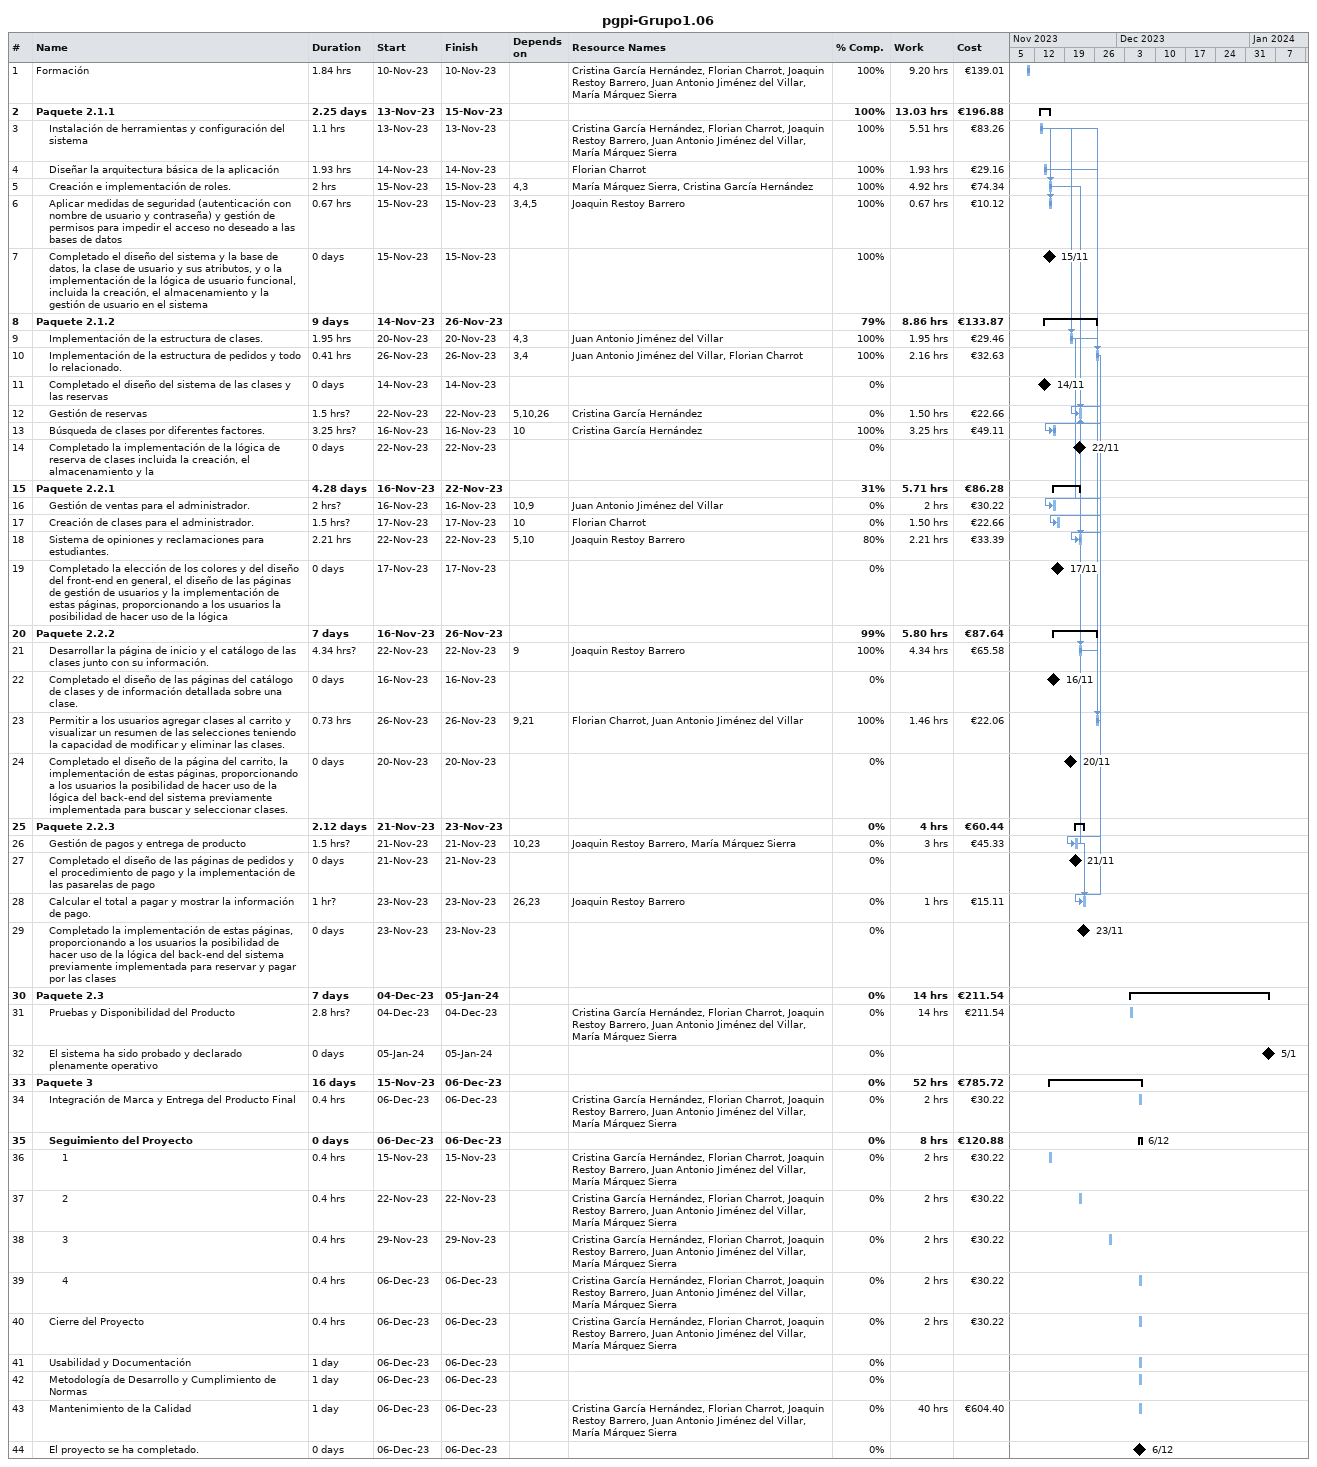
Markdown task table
pgpi-Grupo1.06

| ID | Level | Task | Duration | Start | Finish | Predecessors | Resources | % complete | Work (h) | Cost (€) |
|---|---|---|---|---|---|---|---|---|---|---|
| 1 | 1 | Formación | 1.84h | 2023-11-10 | 2023-11-10 |  | Cristina García Hernández, Florian Charrot, Joaquin Restoy Barrero, Juan Antonio Jiménez del Villar, María Márquez Sierra | 100 | 9.20 | 139.01 |
| 2 | 1 | **Paquete 2.1.1** | 2.25d | 2023-11-13 | 2023-11-15 |  |  | 100 | 13.03 | 196.88 |
| 3 | 2 | Instalación de herramientas y configuración del sistema | 1.1h | 2023-11-13 | 2023-11-13 |  | Cristina García Hernández, Florian Charrot, Joaquin Restoy Barrero, Juan Antonio Jiménez del Villar, María Márquez Sierra | 100 | 5.51 | 83.26 |
| 4 | 2 | Diseñar la arquitectura básica de la aplicación | 1.93h | 2023-11-14 | 2023-11-14 |  | Florian Charrot | 100 | 1.93 | 29.16 |
| 5 | 2 | Creación e implementación de roles. | 2h | 2023-11-15 | 2023-11-15 | 4, 3 | María Márquez Sierra, Cristina García Hernández | 100 | 4.92 | 74.34 |
| 6 | 2 | Aplicar medidas de seguridad (autenticación con nombre de usuario y contraseña) y gestión de permisos para impedir el acceso no deseado a las bases de datos | 0.67h | 2023-11-15 | 2023-11-15 | 3, 4, 5 | Joaquin Restoy Barrero | 100 | 0.67 | 10.12 |
| 7 | 2 | Completado el diseño del sistema y la base de datos, la clase de usuario y sus atributos, y o la implementación de la lógica de usuario funcional, incluida la creación, el almacenamiento y la gestión de usuario en el sistema | 0d | 2023-11-15 | 2023-11-15 |  |  | 100 |  |  |
| 8 | 1 | **Paquete 2.1.2** | 9d | 2023-11-14 | 2023-11-26 |  |  | 79 | 8.86 | 133.87 |
| 9 | 2 | Implementación de la estructura de clases. | 1.95h | 2023-11-20 | 2023-11-20 | 4, 3 | Juan Antonio Jiménez del Villar | 100 | 1.95 | 29.46 |
| 10 | 2 | Implementación de la estructura de pedidos y todo lo relacionado. | 0.41h | 2023-11-26 | 2023-11-26 | 3, 4 | Juan Antonio Jiménez del Villar, Florian Charrot | 100 | 2.16 | 32.63 |
| 11 | 2 | Completado el diseño del sistema de las clases y las reservas | 0d | 2023-11-14 | 2023-11-14 |  |  | 0 |  |  |
| 12 | 2 | Gestión de reservas | 1.5h? | 2023-11-22 | 2023-11-22 | 5, 10, 26 | Cristina García Hernández | 0 | 1.50 | 22.66 |
| 13 | 2 | Búsqueda de clases por diferentes factores. | 3.25h? | 2023-11-16 | 2023-11-16 | 10 | Cristina García Hernández | 100 | 3.25 | 49.11 |
| 14 | 2 | Completado la implementación de la lógica de reserva de clases incluida la creación, el almacenamiento y la | 0d | 2023-11-22 | 2023-11-22 |  |  | 0 |  |  |
| 15 | 1 | **Paquete 2.2.1** | 4.28d | 2023-11-16 | 2023-11-22 |  |  | 31 | 5.71 | 86.28 |
| 16 | 2 | Gestión de ventas para el administrador. | 2h? | 2023-11-16 | 2023-11-16 | 10, 9 | Juan Antonio Jiménez del Villar | 0 | 2 | 30.22 |
| 17 | 2 | Creación de clases para el administrador. | 1.5h? | 2023-11-17 | 2023-11-17 | 10 | Florian Charrot | 0 | 1.50 | 22.66 |
| 18 | 2 | Sistema de opiniones y reclamaciones para estudiantes. | 2.21h | 2023-11-22 | 2023-11-22 | 5, 10 | Joaquin Restoy Barrero | 80 | 2.21 | 33.39 |
| 19 | 2 | Completado la elección de los colores y del diseño del front-end en general, el diseño de las páginas de gestión de usuarios y la implementación de estas páginas, proporcionando a los usuarios la posibilidad de hacer uso de la lógica | 0d | 2023-11-17 | 2023-11-17 |  |  | 0 |  |  |
| 20 | 1 | **Paquete 2.2.2** | 7d | 2023-11-16 | 2023-11-26 |  |  | 99 | 5.80 | 87.64 |
| 21 | 2 | Desarrollar la página de inicio y el catálogo de las clases junto con su información. | 4.34h? | 2023-11-22 | 2023-11-22 | 9 | Joaquin Restoy Barrero | 100 | 4.34 | 65.58 |
| 22 | 2 | Completado el diseño de las páginas del catálogo de clases y de información detallada sobre una clase. | 0d | 2023-11-16 | 2023-11-16 |  |  | 0 |  |  |
| 23 | 2 | Permitir a los usuarios agregar clases al carrito y visualizar un resumen de las selecciones teniendo la capacidad de modificar y eliminar las clases. | 0.73h | 2023-11-26 | 2023-11-26 | 9, 21 | Florian Charrot, Juan Antonio Jiménez del Villar | 100 | 1.46 | 22.06 |
| 24 | 2 | Completado el diseño de la página del carrito, la implementación de estas páginas, proporcionando a los usuarios la posibilidad de hacer uso de la lógica del back-end del sistema previamente implementada para buscar y seleccionar clases. | 0d | 2023-11-20 | 2023-11-20 |  |  | 0 |  |  |
| 25 | 1 | **Paquete 2.2.3** | 2.12d | 2023-11-21 | 2023-11-23 |  |  | 0 | 4 | 60.44 |
| 26 | 2 | Gestión de pagos y entrega de producto | 1.5h? | 2023-11-21 | 2023-11-21 | 10, 23 | Joaquin Restoy Barrero, María Márquez Sierra | 0 | 3 | 45.33 |
| 27 | 2 | Completado el diseño de las páginas de pedidos y el procedimiento de pago y la implementación de las pasarelas de pago | 0d | 2023-11-21 | 2023-11-21 |  |  | 0 |  |  |
| 28 | 2 | Calcular el total a pagar y mostrar la información de pago. | 1h? | 2023-11-23 | 2023-11-23 | 26, 23 | Joaquin Restoy Barrero | 0 | 1 | 15.11 |
| 29 | 2 | Completado la implementación de estas páginas, proporcionando a los usuarios la posibilidad de hacer uso de la lógica del back-end del sistema previamente implementada para reservar y pagar por las clases | 0d | 2023-11-23 | 2023-11-23 |  |  | 0 |  |  |
| 30 | 1 | **Paquete 2.3** | 7d | 2023-12-04 | 2024-01-05 |  |  | 0 | 14 | 211.54 |
| 31 | 2 | Pruebas y Disponibilidad del Producto | 2.8h? | 2023-12-04 | 2023-12-04 |  | Cristina García Hernández, Florian Charrot, Joaquin Restoy Barrero, Juan Antonio Jiménez del Villar, María Márquez Sierra | 0 | 14 | 211.54 |
| 32 | 2 | El sistema ha sido probado y declarado plenamente operativo | 0d | 2024-01-05 | 2024-01-05 |  |  | 0 |  |  |
| 33 | 1 | **Paquete 3** | 16d | 2023-11-15 | 2023-12-06 |  |  | 0 | 52 | 785.72 |
| 34 | 2 | Integración de Marca y Entrega del Producto Final | 0.4h | 2023-12-06 | 2023-12-06 |  | Cristina García Hernández, Florian Charrot, Joaquin Restoy Barrero, Juan Antonio Jiménez del Villar, María Márquez Sierra | 0 | 2 | 30.22 |
| 35 | 2 | **Seguimiento del Proyecto** | 0d | 2023-12-06 | 2023-12-06 |  |  | 0 | 8 | 120.88 |
| 36 | 3 | 1 | 0.4h | 2023-11-15 | 2023-11-15 |  | Cristina García Hernández, Florian Charrot, Joaquin Restoy Barrero, Juan Antonio Jiménez del Villar, María Márquez Sierra | 0 | 2 | 30.22 |
| 37 | 3 | 2 | 0.4h | 2023-11-22 | 2023-11-22 |  | Cristina García Hernández, Florian Charrot, Joaquin Restoy Barrero, Juan Antonio Jiménez del Villar, María Márquez Sierra | 0 | 2 | 30.22 |
| 38 | 3 | 3 | 0.4h | 2023-11-29 | 2023-11-29 |  | Cristina García Hernández, Florian Charrot, Joaquin Restoy Barrero, Juan Antonio Jiménez del Villar, María Márquez Sierra | 0 | 2 | 30.22 |
| 39 | 3 | 4 | 0.4h | 2023-12-06 | 2023-12-06 |  | Cristina García Hernández, Florian Charrot, Joaquin Restoy Barrero, Juan Antonio Jiménez del Villar, María Márquez Sierra | 0 | 2 | 30.22 |
| 40 | 2 | Cierre del Proyecto | 0.4h | 2023-12-06 | 2023-12-06 |  | Cristina García Hernández, Florian Charrot, Joaquin Restoy Barrero, Juan Antonio Jiménez del Villar, María Márquez Sierra | 0 | 2 | 30.22 |
| 41 | 2 | Usabilidad y Documentación | 1d | 2023-12-06 | 2023-12-06 |  |  | 0 |  |  |
| 42 | 2 | Metodología de Desarrollo y Cumplimiento de Normas | 1d | 2023-12-06 | 2023-12-06 |  |  | 0 |  |  |
| 43 | 2 | Mantenimiento de la Calidad | 1d | 2023-12-06 | 2023-12-06 |  | Cristina García Hernández, Florian Charrot, Joaquin Restoy Barrero, Juan Antonio Jiménez del Villar, María Márquez Sierra | 0 | 40 | 604.40 |
| 44 | 2 | El proyecto se ha completado. | 0d | 2023-12-06 | 2023-12-06 |  |  | 0 |  |  |
